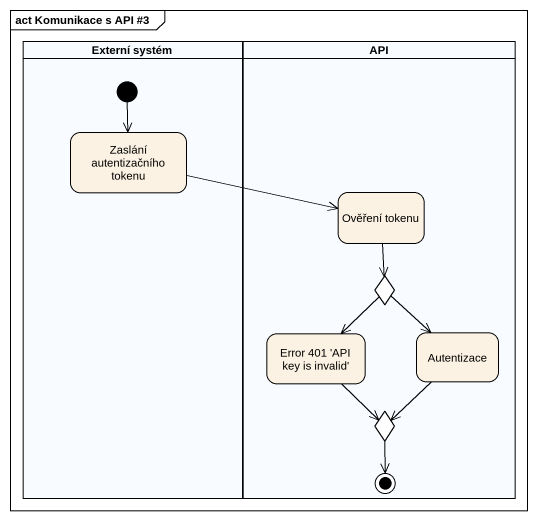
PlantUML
@startuml
mainframe act Komunikace s API #3
hide empty description
state "Externí systém" as Externí_systém <<partition>> {
  state "Zaslání autentizačního tokenu" as Zaslání_autentizačního #FCF2E3
  [*] --> Zaslání_autentizačního
}
state API <<partition>> {
  state "Ověření tokenu" as Ověření_tokenu #FCF2E3
  state choice1 <<choice>>
  state "Error 401 'API key is invalid'" as Error_401_API_key_is_invalid #FCF2E3
  state Autentizace #FCF2E3
  state choice2 <<choice>>
  choice2 --> [*]
}
Zaslání_autentizačního -right-> Ověření_tokenu
Ověření_tokenu --> choice1
choice1 --> Error_401_API_key_is_invalid
choice1 --> Autentizace
Error_401_API_key_is_invalid --> choice2
Autentizace --> choice2
@enduml
